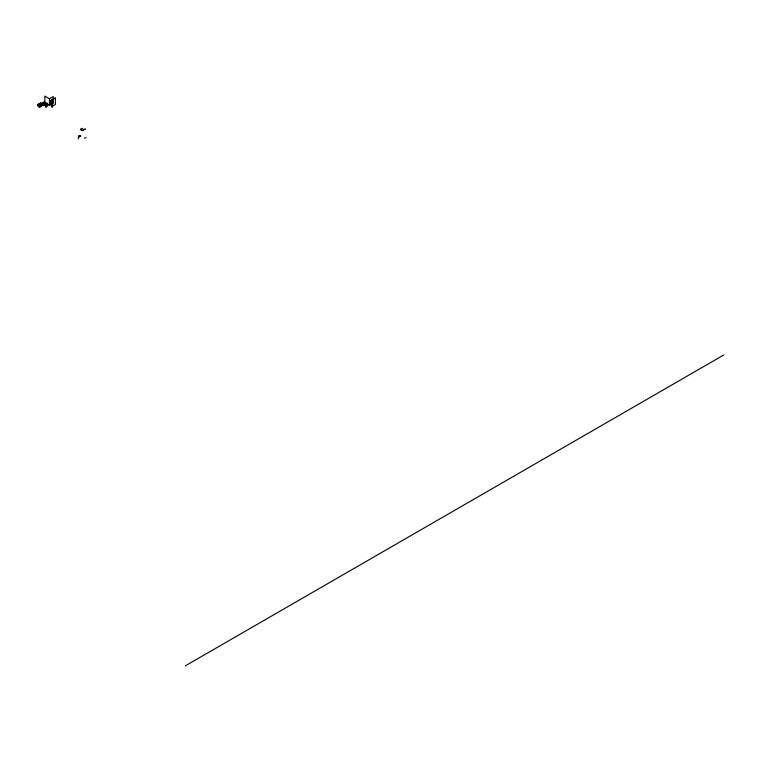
<?xml version="1.0" encoding="UTF-8"?>
<svg xmlns="http://www.w3.org/2000/svg" width="762" height="762" viewBox="0 0 762 762"><rect width="100%" height="100%" fill="white"/><g stroke="black" fill="none" stroke-linecap="round" stroke-linejoin="round"><path stroke-width="1.14" d="M40.634 104.575L41.758 105.232L39.443 106.566L38.329 105.908C43.043 101.841 42.167 108.318 38.329 105.861L40.643 104.527L41.462 105.023L38.786 106.051A2.553 1.429 59.1 0 0 39.805 107.375M81.448 130.273L81.315 129.416M80.829 129.13L80.801 129.892M78.219 138.932L79.096 135.474M78.562 137.17L78.924 137.37M39.462 106.366L39.443 106.385A2.553 1.457 58.4 0 1 38.433 106.604L38.376 106.518M40.205 105.613A2.553 1.495 61.3 0 0 41.224 105.413L41.253 105.308M41.253 105.346L41.158 105.432A2.496 1.457 60.9 0 1 40.11 105.613M38.1 104.48L40.434 103.165L40.481 104.48L38.176 105.813L38.1 104.48L40.434 103.165M40.396 104.813L40.51 105.061A2.496 1.476 60.1 0 0 41.548 106.442L41.567 106.366A2.553 1.514 60.6 0 1 40.548 104.994M39.91 107.394L39.881 107.385A2.496 1.419 59.5 0 1 38.852 106.023L38.729 105.775M44.939 104.499L43.472 105.337L41.939 104.451L41.939 103.003L44.129 101.746L45.663 102.632L45.663 104.07M44.825 102.784L44.825 96.117L49.444 98.784L53.292 96.564L53.292 103.222L52.33 103.784L52.33 99.336L50.397 100.451L50.397 104.899L49.444 105.451L45.749 103.318M38.138 105.785L40.462 104.47L40.405 103.146M42.691 103.984L44.234 103.099L47.549 105.051L46.006 105.937L42.691 103.984L46.006 105.899L47.549 105.004M42.691 104.032L44.234 103.137M41.939 103.003L43.472 103.889L45.663 102.632M43.243 104.127L43.243 105.813L43.301 104.089M44.339 103.489L44.396 105.146L44.396 103.461M51.559 100.003L55.407 97.784L55.407 104.451L51.559 106.67L51.559 100.003L52.521 100.565L52.521 107.223L51.559 106.67M46.796 104.108L47.549 104.537L46.539 105.127L45.787 104.689L46.844 104.137L47.015 106.728M45.787 105.575L45.92 107.366L45.92 105.67M46.606 105.975L46.558 105.051M47.501 105.404L47.549 103.432L46.796 102.994L46.777 105.061M82.21 130.588L85.239 128.997M85.239 129.102L82.248 130.588M84.411 138.141L86.163 137.798M185.261 665.883L723.9 354.901M38.129 104.489L38.176 105.813M82.096 128.283L82.868 128.73M80.972 128.892L81.705 129.378M40.462 104.48L40.434 103.518L38.443 104.651L38.462 105.632M49.444 98.784L49.444 105.451M43.472 103.889L43.472 105.337M39.5 106.394A2.496 1.438 58.8 0 1 38.452 106.566M79.934 135.922L79.143 135.503L80.734 136.369L79.934 135.922"/></g></svg>
